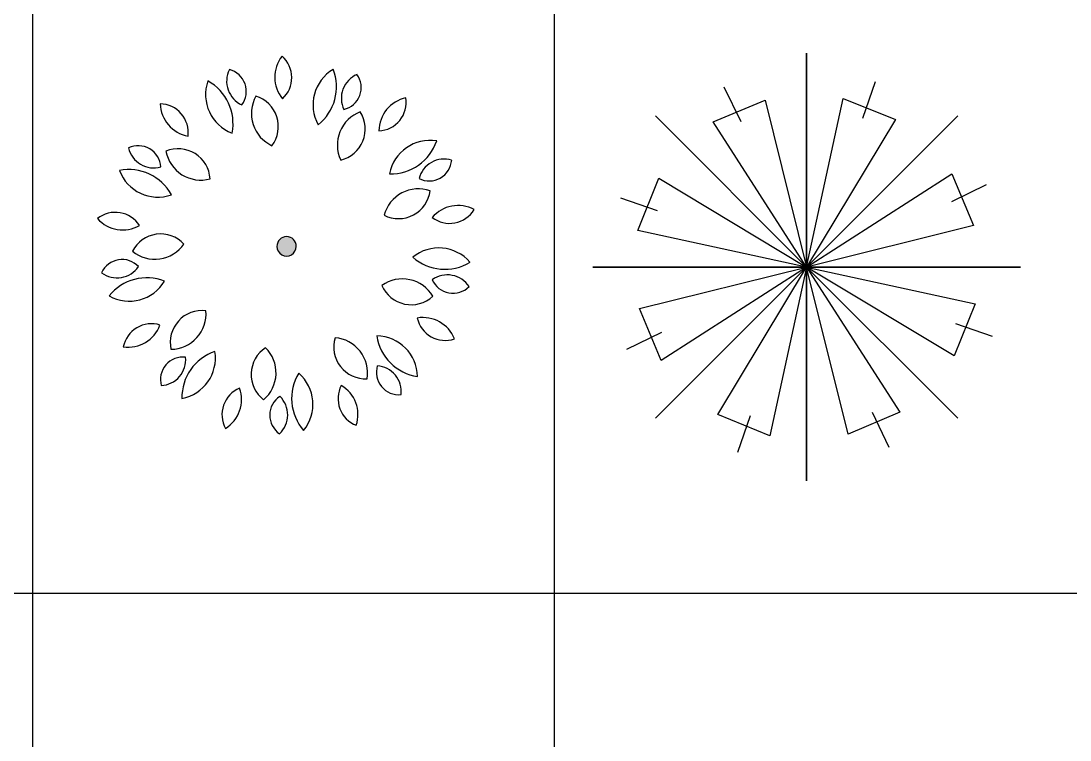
# Model space of a CAD drawing. Header units: inches. Extents: x 7658 to 73799, y 48 to 40262.
# Drawn here: x 32246 to 36394, y 16554 to 19399 of the extents above; entities that cross this region are included whole.
import ezdxf

# ---------------------------------------------------------------- set-up
doc = ezdxf.new("R2010")
doc.units = ezdxf.units.IN
doc.layers.add('www.cad-blocks.net', color=7, linetype='Continuous')

# ---------------------------------------------------------------- blocks, each defined once
blk = doc.blocks.new('A$C516926BB')
for p, q in [((20.9051, 38.5194), (20.9051, 0)), ((22.968, 38.5194), (22.968, 0)), ((0, 16.441), (60.3118, 16.441))]:
    blk.add_line(p, q)
blk = doc.blocks.new('A$C7AA57A96')
h = blk.add_hatch(color=256)
edge = h.paths.add_edge_path()
edge.add_ellipse((0.7478, 0.7414), major_axis=(-0.0271, 0.0271), ratio=1, start_angle=225, end_angle=405)
edge.add_ellipse((0.7478, 0.7414), major_axis=(-0.0271, 0.0271), ratio=1, start_angle=45, end_angle=225)
for centre, major_axis, start_param, end_param in [((0.8348, 1.4108), (0.0947, 0.0947), 1.68776, 3.049798), ((0.6544, 1.4085), (-0.0804, 0.0804), 3.104311, 4.77484), ((0.6136, 1.3945), (0.0728, 0.0728), 1.893007, 3.498215), ((0.4994, 1.3542), (-0.063, 0.063), 3.286655, 5.246159), ((1.0153, 1.3015), (0.1152, 0.1152), 1.321371, 2.864198), ((0.7529, 1.3723), (-0.1359, 0.1359), 3.030888, 4.296273), ((1.0672, 1.327), (-0.0728, 0.0728), -0.375921, 1.229287), ((0.9537, 1.3696), (0.063, 0.063), 4.15932, 6.118824), ((0.5903, 1.3417), (0.1152, 0.1152), 2.019503, 3.562329), ((0.3438, 1.2272), (-0.1359, 0.1359), 3.72902, 4.994405), ((0.7483, 1.2666), (-0.0988, 0.0988), 0.270588, 1.925595), ((0.5889, 1.2151), (-0.0892, 0.0892), 3.285561, 5.193807), ((1.1074, 1.3116), (-0.0804, 0.0804), 2.406179, 4.076708), ((1.247, 1.1974), (-0.0947, 0.0947), -0.581168, 0.78087), ((0.3818, 1.3093), (0.0947, 0.0947), 2.385892, 3.74793), ((0.2451, 1.1916), (0.0804, 0.0804), 5.373239, 7.043768), ((1.0881, 1.1425), (0.0988, 0.0988), 1.143253, 2.79826), ((0.9329, 1.2055), (0.0892, 0.0892), 4.158226, 6.066471), ((1.3151, 0.9976), (-0.1152, 0.1152), -0.947557, 0.59527), ((0.1612, 1.0503), (0.063, 0.063), 5.555583, 7.515088), ((0.2228, 1.1547), (-0.0728, 0.0728), 1.020342, 2.62555), ((0.3192, 1.0013), (0.0892, 0.0892), 5.554489, 7.462735), ((1.1596, 1.2205), (-0.1359, 0.1359), 2.332756, 3.598142), ((0.4082, 1.1433), (-0.0988, 0.0988), 0.96872, 2.623727), ((1.3712, 0.9838), (-0.0728, 0.0728), -1.074053, 0.531155), ((1.3117, 1.0893), (0.063, 0.063), 3.461188, 5.420692), ((0.1237, 0.853), (-0.1359, 0.1359), 4.427151, 5.692537), ((0.2389, 1.0992), (-0.1152, 0.1152), 1.146838, 2.689665), ((1.2687, 0.829), (0.0988, 0.0988), 0.445121, 2.100128), ((1.1902, 0.9771), (0.0892, 0.0892), 3.460094, 5.36834), ((1.4257, 0.7689), (-0.0947, 0.0947), -1.2793, 0.082739), ((0.0709, 0.7623), (0.0804, 0.0804), 6.071371, 7.7419), ((1.3921, 0.9461), (0.0804, 0.0804), 3.278844, 4.949373), ((0.1, 0.9403), (0.0947, 0.0947), 3.084023, 4.446062), ((0.25, 0.6642), (-0.0892, 0.0892), 4.681825, 6.590071), ((0.2269, 0.8301), (-0.0988, 0.0988), 1.666851, 3.321859), ((0.7478, 0.7414), (-0.0271, 0.0271), 3.926991, 7.068583), ((1.3494, 0.5721), (-0.1152, 0.1152), 4.637497, 6.180323), ((0.7478, 0.7414), (-0.0271, 0.0271), 0.785398, 3.926991), ((0.0975, 0.6002), (0.063, 0.063), 6.253714, 8.213219), ((1.3736, 0.8428), (-0.1359, 0.1359), 1.634624, 2.90001), ((0.0776, 0.7197), (0.0728, 0.0728), 3.28927, 4.894478), ((0.1956, 0.4249), (-0.1359, 0.1359), -1.157902, 0.107484), ((1.3836, 0.5255), (0.0728, 0.0728), 6.081797, 7.687005), ((0.1256, 0.6876), (0.1152, 0.1152), 3.415766, 4.958593), ((1.2055, 0.4728), (-0.0988, 0.0988), 4.459378, 6.114385), ((1.2406, 0.6366), (0.0892, 0.0892), 2.761962, 4.670208), ((1.4057, 0.6446), (-0.063, 0.063), 1.19226, 3.151765), ((0.4137, 0.3615), (0.0892, 0.0892), 0.667567, 2.575813), ((0.2894, 0.4738), (-0.0988, 0.0988), 2.364983, 4.01999), ((1.2871, 0.3258), (0.0947, 0.0947), 5.87655, 7.238588), ((1.3753, 0.4832), (0.0804, 0.0804), 2.580712, 4.251241), ((0.2135, 0.3215), (0.0804, 0.0804), 0.486317, 2.156846), ((0.1213, 0.4766), (-0.0947, 0.0947), 2.211359, 3.573397), ((1.0603, 0.3435), (0.0892, 0.0892), 2.063831, 3.972077), ((0.9281, 0.2405), (-0.0988, 0.0988), 3.761246, 5.416254), ((1.2947, 0.4159), (-0.1359, 0.1359), 0.936493, 2.201878), ((1.1022, 0.2241), (-0.1152, 0.1152), 3.939365, 5.482192), ((0.7337, 0.2348), (-0.0892, 0.0892), -0.205097, 1.703148), ((0.5663, 0.2409), (0.0988, 0.0988), 4.633911, 6.288918), ((0.338, 0.2144), (-0.063, 0.063), -0.902135, 1.057369), ((0.246, 0.2932), (-0.0728, 0.0728), 2.416606, 4.021814), ((0.5258, 0.1432), (-0.1359, 0.1359), -0.45977, 0.805615), ((0.3034, 0.2994), (0.1152, 0.1152), 4.113898, 5.656724), ((1.1919, 0.2434), (-0.063, 0.063), 0.494128, 2.453633), ((1.0984, 0.1664), (-0.0728, 0.0728), 3.812869, 5.418077), ((0.9599, 0.1396), (0.1359, 0.1359), 1.809158, 3.074543), ((0.6891, 0.1164), (-0.1152, 0.1152), 3.241234, 4.78406), ((0.606, 0.0755), (-0.0804, 0.0804), -0.386347, 1.284181), ((0.4357, 0.135), (-0.0947, 0.0947), 2.909491, 4.271529), ((1.0648, 0.1393), (0.0804, 0.0804), 1.882581, 3.553109), ((0.8961, 0.0755), (0.0947, 0.0947), 5.178419, 6.540457), ((0.7702, 0.0735), (-0.063, 0.063), -0.204004, 1.755501), ((0.6491, 0.0747), (0.0728, 0.0728), 4.685534, 6.290742)]:
    blk.add_ellipse(centre, major_axis=major_axis, ratio=1, start_param=start_param, end_param=end_param)
blk = doc.blocks.new('A$C11B20B7A')
for p, q in [((0.8456, 0.8456), (0.8456, 1.6913)), ((0.8456, 1.6913), (0.8456, 0.8456)), ((1.0686, 1.4347), (1.1188, 1.5797)), ((0.5868, 1.4198), (0.5197, 1.5578)), ((0.4764, 1.4199), (0.6814, 1.5065)), ((0.6814, 1.5065), (0.8456, 0.8456)), ((0.8456, 0.8456), (0.9906, 1.5128)), ((0.9906, 1.5128), (1.1968, 1.4291)), ((0.8456, 0.8456), (0.2477, 1.4436)), ((0.2477, 1.4436), (0.8456, 0.8456)), ((0.8456, 0.8456), (0.4764, 1.4199)), ((0.8456, 0.8456), (1.4436, 1.4436)), ((1.4436, 1.4436), (0.8456, 0.8456)), ((1.1968, 1.4291), (0.8456, 0.8456)), ((0.8456, 0.8456), (1.4199, 1.2149)), ((1.4199, 1.2149), (1.5065, 1.0099)), ((0.1785, 0.9906), (0.2621, 1.1968)), ((0.2621, 1.1968), (0.8456, 0.8456)), ((1.4198, 1.1045), (1.5578, 1.1716)), ((0.2566, 1.0686), (0.1116, 1.1188)), ((1.5065, 1.0099), (0.8456, 0.8456)), ((0.8456, 0.8456), (0.1785, 0.9906)), ((0.8456, 0.8456), (0, 0.8456)), ((0, 0.8456), (0.8456, 0.8456)), ((0.1847, 0.6814), (0.8456, 0.8456)), ((0.8456, 0.8456), (0.2477, 0.2477)), ((0.2477, 0.2477), (0.8456, 0.8456)), ((0.8456, 0.8456), (0.2714, 0.4764)), ((0.4945, 0.2621), (0.8456, 0.8456)), ((0.8456, 0.8456), (0.7007, 0.1785)), ((1.6913, 0.8456), (0.8456, 0.8456)), ((0.8456, 0.8456), (1.6913, 0.8456)), ((0.8456, 0.8456), (1.5128, 0.7007)), ((0.8456, 0), (0.8456, 0.8456)), ((1.0099, 0.1847), (0.8456, 0.8456)), ((0.8456, 0.8456), (0.8456, 0)), ((0.8456, 0.8456), (1.4436, 0.2477)), ((0.8456, 0.8456), (1.2149, 0.2714)), ((1.4436, 0.2477), (0.8456, 0.8456)), ((1.4291, 0.4945), (0.8456, 0.8456)), ((0.2714, 0.4764), (0.1847, 0.6814)), ((1.5128, 0.7007), (1.4291, 0.4945)), ((1.4347, 0.6227), (1.5797, 0.5725)), ((0.2715, 0.5868), (0.1334, 0.5197)), ((0.7007, 0.1785), (0.4945, 0.2621)), ((0.6227, 0.2566), (0.5725, 0.1116)), ((1.2149, 0.2714), (1.0099, 0.1847)), ((1.1045, 0.2715), (1.1716, 0.1334))]:
    blk.add_line(p, q)

msp = doc.modelspace()

# ---------------------------------------------------------------- block references
at = {"xscale": 1000, "yscale": 1000, "zscale": 1000}
for name, p in [('A$C7AA57A96', (32548.5, 17765.7)), ('A$C11B20B7A', (34506.7, 17579.5))]:
    msp.add_blockref(name, p, dxfattribs=at)
at = {"layer": 'www.cad-blocks.net', "color": 155, "true_color": 0x546d8e, "xscale": 1000, "yscale": 1000, "zscale": 1000}
msp.add_blockref('A$C516926BB', (11386.7, 694.4), dxfattribs=at)

doc.saveas('drawing.dxf')
